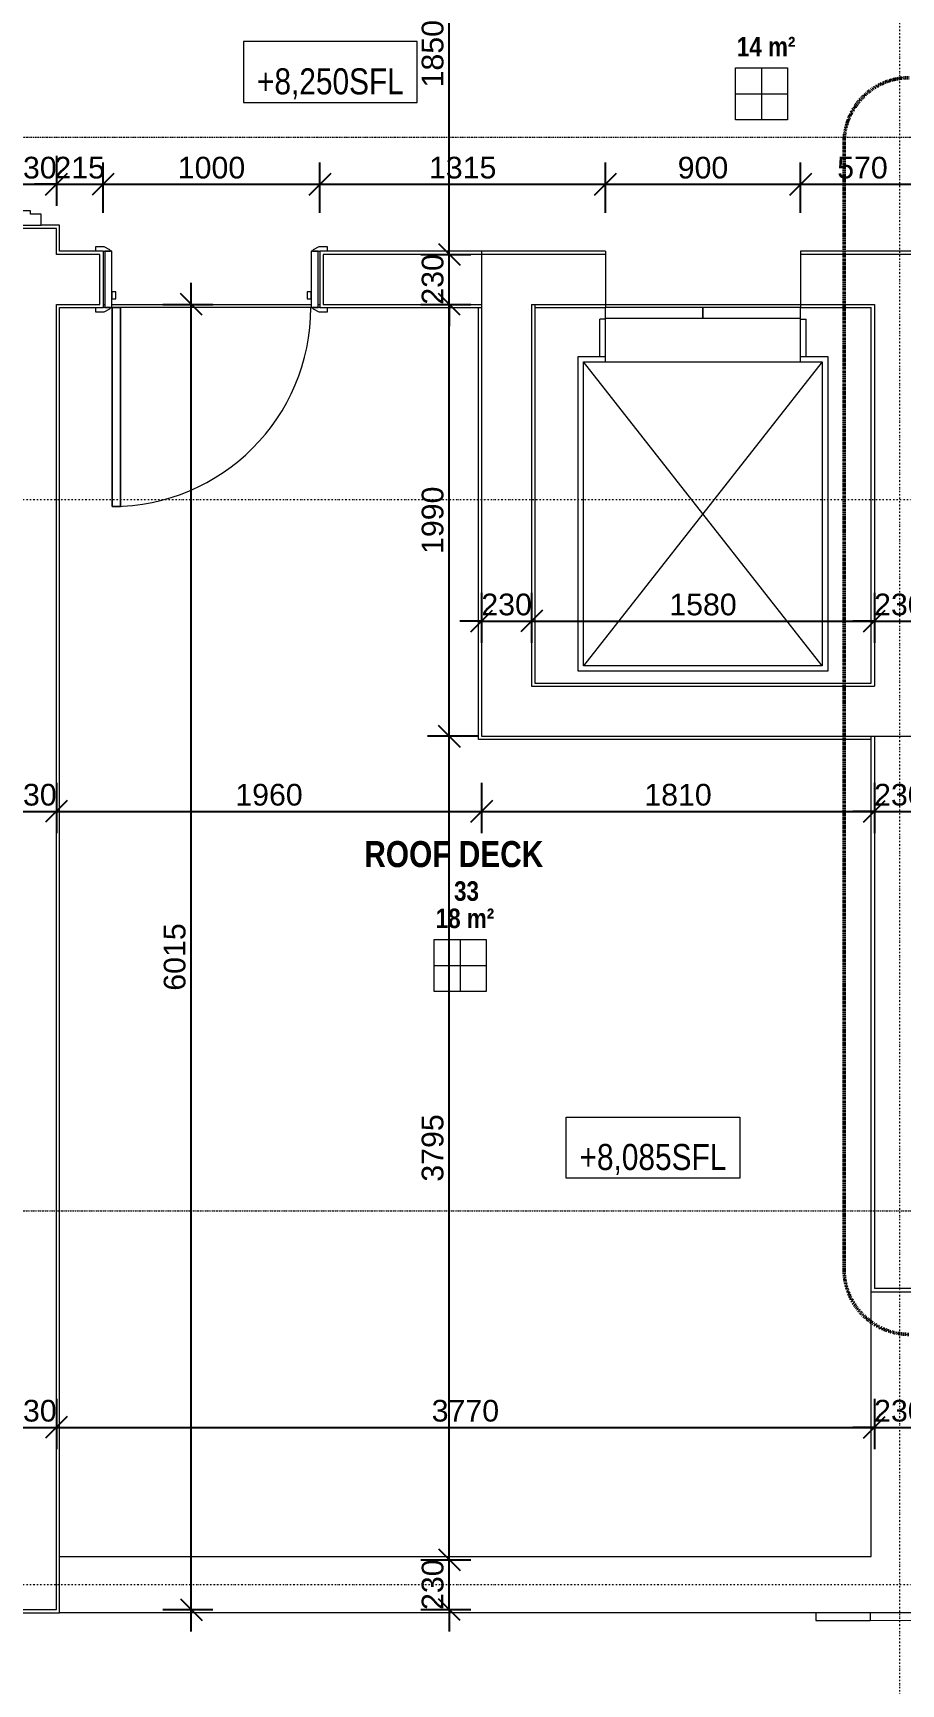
# Model space of a CAD drawing. Header units: millimetres. Extents: x -21051 to 202668, y -15646 to 13691.
# Drawn here: x 128774 to 132774, y -8752 to -1144 of the extents above; entities that cross this region are included whole.
import ezdxf

# ---------------------------------------------------------------- set-up
doc = ezdxf.new("R2010")
doc.units = ezdxf.units.MM
for name, pattern in [('Dash dot', [15.875, 6.35, -4.7625, 0, -4.7625]), ('TD_Callout Boundary', [4, 2, -2]), ('TD_Level Line', [8, 4, -2, 0, -2])]:
    doc.linetypes.add(name, pattern=pattern)
for name, color, linetype, lineweight in [('A-ANNO-DIMS', 211, 'Continuous', 9), ('A-ANNO-SYMB', 150, 'Continuous', 9), ('A-AREA-IDEN', 2, 'Continuous', 9), ('A-DETL-MBND', 5, 'Continuous', 5), ('A-DOOR', 31, 'Continuous', 5), ('A-DOOR-FRAM', 31, 'Continuous', 5), ('A-FLOR', 192, 'Continuous', 5), ('A-WALL', 113, 'Continuous', 5), ('G-ANNO-DIMS', 111, 'Continuous', 9), ('G-ANNO-SYMB', 111, 'Continuous', 9), ('I-WALL', 2, 'Continuous', 5), ('S-GRID', 1, 'Continuous', 9)]:
    doc.layers.add(name, color=color, linetype=linetype, lineweight=lineweight)
doc.layers.get('0').off()
doc.styles.add('Arial Narrow_1', font='ARIALN.TTF', dxfattribs={"height": 120})
doc.styles.add('Arial Narrow_B', font='ARIALNB.TTF', dxfattribs={"height": 90})
doc.styles.add('Arial Narrow_B_1', font='ARIALNB.TTF', dxfattribs={"height": 120})
doc.styles.add('Arial_3', font='arial.ttf', dxfattribs={"height": 100})
doc.dimstyles.new('Arial_1_0', dxfattribs={"dimscale": 304.8, "dimtxt": 102.02594, "dimasz": 0.328084, "dimexe": 0.328084, "dimexo": 0.0625, "dimgap": 0.082021, "dimtad": 1, "dimdec": 0, "dimzin": 0, "dimdsep": 46, "dimtxsty": 'Arial_3', "dimblk1": 'OBLIQUE', "dimblk2": 'OBLIQUE', "dimsah": 1, "dimcen": 0.09, "dimdle": 0.328084, "dimazin": 0, "dimtfac": 1, "dimtdec": 4, "dimtix": 1, "dimtmove": 0, "dimatfit": 3, "dimfxl": 0.492126, "dimfxlon": 1, "dimtvp": 1, "dimtolj": 1, "dimtzin": 0, "dimarcsym": 2})

# ---------------------------------------------------------------- blocks, each defined once
blk = doc.blocks.new('Lift Assembly - 8 Person-1265680-02_Pent floor')
at = {"layer": 'A-DETL-MBND'}
for p, q in [((-825, 1805), (325, 1805)), ((-825, 355), (-825, 1805)), ((-800, 1780), (300, 1780)), ((-800, 380), (-800, 1780)), ((-800, 380), (300, 1780)), ((-800, 1780), (300, 380)), ((300, 1780), (300, 380)), ((325, 1805), (325, 355)), ((-700, 355), (-825, 355)), ((300, 380), (-800, 380)), ((-725, 355), (-725, 183)), ((-700, 380), (-700, 183)), ((200, 380), (200, 183)), ((325, 355), (200, 355)), ((225, 355), (225, 183)), ((-700, 183), (-725, 183)), ((-700, 180), (-251, 180)), ((-700, 180), (-700, 130)), ((-251, 180), (-251, 130)), ((-249, 180), (200, 180)), ((-249, 180), (-249, 130)), ((200, 183), (225, 183)), ((200, 180), (200, 130))]:
    blk.add_line(p, q, dxfattribs=at)
blk = doc.blocks.new('Doors_IntSgl - 1000x2700mm-906797-02_Pent floor')
at = {"layer": 'A-DOOR'}
for p, q in [((420, 1046), (420, 130)), ((458, 1046), (420, 1046)), ((420, 130), (420, 1046)), ((420, 1046), (458, 1046)), ((458, 130), (458, 1046)), ((458, 1046), (458, 130)), ((-495, 150), (-535, 150)), ((-535, 150), (-535, 130)), ((-500, 130), (-465, 130)), ((-469, 136), (-495, 150)), ((420, 130), (458, 130)), ((458, 130), (420, 130)), ((465, 130), (500, 130)), ((495, 150), (469, 136)), ((535, 150), (495, 150)), ((535, 130), (535, 150)), ((-535, -130), (-535, -150)), ((-535, -150), (-495, -150)), ((-465, -130), (-500, -130)), ((-495, -150), (-469, -136)), ((500, -130), (465, -130)), ((469, -136), (495, -150)), ((495, -150), (535, -150)), ((535, -150), (535, -130))]:
    blk.add_line(p, q, dxfattribs=at)
for centre, radius, start, end in [((458, 130), 916, 90, 180), ((-473, 129), 8.06, 7.12502, 60.25512), ((-473, 129), 8.06, 7.12502, 60.25512), ((473, 129), 8.06, 119.74488, 172.87498), ((473, 129), 8.06, 119.74488, 172.87498), ((-473, -129), 8.06, 299.74488, 352.87498), ((473, -129), 8.06, 187.12502, 240.25512)]:
    blk.add_arc(centre, radius, start, end, dxfattribs=at)
at = {"layer": 'A-DOOR-FRAM'}
for p, q in [((-460, 130), (-492, 130)), ((-492, 130), (-492, -130)), ((-460, -130), (-460, 130)), ((-441, 90), (-460, 90)), ((-460, 90), (-460, 58)), ((-441, 58), (-441, 90)), ((460, 90), (441, 90)), ((441, 90), (441, 58)), ((460, 130), (460, -130)), ((492, 130), (460, 130)), ((460, 58), (460, 90)), ((492, -130), (492, 130)), ((-460, 58), (-441, 58)), ((441, 58), (460, 58)), ((-492, -130), (-460, -130)), ((460, -130), (492, -130))]:
    blk.add_line(p, q, dxfattribs=at)
blk = doc.blocks.new('M_Door-Passage-Uneven-Flush - 1350 x 2000mm-1230447-02_Pent floor')
at = {"layer": 'A-DOOR'}
for p, q in [((-750, 111.35), (-750, 1161.35)), ((-750, 1161.35), (-705, 1161.35)), ((-705, 1161.35), (-705, 111.35)), ((750, 561.35), (705, 561.35)), ((705, 561.35), (705, 111.35)), ((750, 111.35), (750, 561.35)), ((-705, 111.35), (-750, 111.35)), ((705, 111.35), (750, 111.35))]:
    blk.add_line(p, q, dxfattribs=at)
for centre, radius, start, end in [((-750, 111.35), 1050, 0, 90), ((750, 111.35), 450, 90, 180)]:
    blk.add_arc(centre, radius, start, end, dxfattribs=at)
at = {"layer": 'A-DOOR-FRAM'}
for p, q in [((-750, 111.35), (-800, 111.35)), ((-800, 111.35), (-800, -38.65)), ((-750, 61.5875), (-750, 111.35)), ((750, 111.35), (750, 61.5875)), ((800, 111.35), (750, 111.35)), ((800, -38.65), (800, 111.35)), ((-734.125, 61.5875), (-750, 61.5875)), ((-750, -38.65), (-750, 10.5625)), ((-750, 10.5625), (-734.125, 10.5625)), ((-734.125, 10.5625), (-734.125, 61.5875)), ((750, 61.5875), (734.125, 61.5875)), ((734.125, 61.5875), (734.125, 10.5625)), ((734.125, 10.5625), (750, 10.5625)), ((750, 10.5625), (750, -38.65)), ((-800, -38.65), (-750, -38.65)), ((750, -38.65), (800, -38.65))]:
    blk.add_line(p, q, dxfattribs=at)
blk = doc.blocks.new('brick facing edge - brick facing edge-1233025-02_Pent floor')
at = {"layer": 'A-WALL'}
for p, q in [((-8941.6, 462.4), (-8975.7, 461.3)), ((-8975.7, 461.3), (-8967.5, 211.4)), ((-8933.3, 212.6), (-8967.5, 211.4)), ((-8967.5, 211.4), (-8957.6, -88.4))]:
    blk.add_line(p, q, dxfattribs=at)
blk = doc.blocks.new('Room Tag B - Medium_rfaX - Name and Number-1261570-02_Pent floor')
at = {"layer": 'A-AREA-IDEN'}
for p, q in [((-2.752, -5.004), (-2.752, -2.604)), ((-2.752, -2.604), (-0.352, -2.604)), ((-1.552, -2.604), (-1.552, -5.004)), ((-0.352, -2.604), (-0.352, -5.004)), ((-2.752, -3.804), (-0.352, -3.804)), ((-0.352, -5.004), (-2.752, -5.004))]:
    blk.add_line(p, q, dxfattribs=at)
blk = doc.blocks.new('_Oblique')
at = {"color": 0, "linetype": 'ByBlock', "lineweight": -2}
blk.add_line((-0.5, -0.5), (0.5, 0.5), dxfattribs=at)
blk = doc.blocks.new('*D1449')
at = {"layer": 'A-ANNO-DIMS', "color": 0, "lineweight": -2, "transparency": 16777216}
for p, q in [((128651.6, -7438.2), (128651.6, -7669.2)), ((128881.6, -7438.2), (128881.6, -7669.2)), ((128651.6, -7569.2), (128551.6, -7569.2)), ((128651.6, -7569.2), (128881.6, -7569.2)), ((128881.6, -7569.2), (128981.6, -7569.2))]:
    blk.add_line(p, q, dxfattribs=at)
at = {"layer": 'Defpoints', "color": 0, "transparency": 16777216}
for p in [(128651.6, -7419.2), (128881.6, -7419.2), (128881.6, -7569.2)]:
    blk.add_point(p, dxfattribs=at)
at = {"layer": 'A-ANNO-DIMS', "color": 0, "lineweight": -2, "transparency": 16777216, "xscale": 100, "yscale": 100, "zscale": 100}
blk.add_blockref('_Oblique', (128651.6, -7569.2), dxfattribs=at)
at = {"layer": 'A-ANNO-DIMS', "color": 0, "lineweight": -2, "transparency": 16777216, "xscale": 100, "yscale": 100, "zscale": 100, "rotation": 180}
blk.add_blockref('_Oblique', (128881.6, -7569.2), dxfattribs=at)
at = {"layer": 'A-ANNO-DIMS', "color": 0, "transparency": 16777216, "insert": (128766.6, -7493.1), "char_height": 100, "width": 276.883, "attachment_point": 5, "style": 'Arial_3'}
blk.add_mtext('\\A1;230', dxfattribs=at)
blk = doc.blocks.new('*D1450')
at = {"layer": 'A-ANNO-DIMS', "color": 0, "lineweight": -2, "transparency": 16777216}
for p, q in [((128881.6, -7438.2), (128881.6, -7669.2)), ((132651.6, -7438.2), (132651.6, -7669.2)), ((128781.6, -7569.2), (132751.6, -7569.2))]:
    blk.add_line(p, q, dxfattribs=at)
at = {"layer": 'Defpoints', "color": 0, "transparency": 16777216}
for p in [(128881.6, -7419.2), (132651.6, -7419.2), (132651.6, -7569.2)]:
    blk.add_point(p, dxfattribs=at)
at = {"layer": 'A-ANNO-DIMS', "color": 0, "lineweight": -2, "transparency": 16777216, "xscale": 100, "yscale": 100, "zscale": 100, "rotation": 180}
blk.add_blockref('_Oblique', (128881.6, -7569.2), dxfattribs=at)
at = {"layer": 'A-ANNO-DIMS', "color": 0, "lineweight": -2, "transparency": 16777216, "xscale": 100, "yscale": 100, "zscale": 100}
blk.add_blockref('_Oblique', (132651.6, -7569.2), dxfattribs=at)
at = {"layer": 'A-ANNO-DIMS', "color": 0, "transparency": 16777216, "insert": (130766.6, -7493.1), "char_height": 100, "width": 369.177, "attachment_point": 5, "style": 'Arial_3'}
blk.add_mtext('\\A1;3770', dxfattribs=at)
blk = doc.blocks.new('*D1451')
at = {"layer": 'A-ANNO-DIMS', "color": 0, "lineweight": -2, "transparency": 16777216}
for p, q in [((132651.6, -7438.2), (132651.6, -7669.2)), ((132881.6, -7438.2), (132881.6, -7669.2)), ((132651.6, -7569.2), (132551.6, -7569.2)), ((132651.6, -7569.2), (132881.6, -7569.2)), ((132881.6, -7569.2), (132981.6, -7569.2))]:
    blk.add_line(p, q, dxfattribs=at)
at = {"layer": 'Defpoints', "color": 0, "transparency": 16777216}
for p in [(132651.6, -7419.2), (132881.6, -7419.2), (132881.6, -7569.2)]:
    blk.add_point(p, dxfattribs=at)
at = {"layer": 'A-ANNO-DIMS', "color": 0, "lineweight": -2, "transparency": 16777216, "xscale": 100, "yscale": 100, "zscale": 100}
blk.add_blockref('_Oblique', (132651.6, -7569.2), dxfattribs=at)
at = {"layer": 'A-ANNO-DIMS', "color": 0, "lineweight": -2, "transparency": 16777216, "xscale": 100, "yscale": 100, "zscale": 100, "rotation": 180}
blk.add_blockref('_Oblique', (132881.6, -7569.2), dxfattribs=at)
at = {"layer": 'A-ANNO-DIMS', "color": 0, "transparency": 16777216, "insert": (132766.6, -7493.1), "char_height": 100, "width": 276.883, "attachment_point": 5, "style": 'Arial_3'}
blk.add_mtext('\\A1;230', dxfattribs=at)
blk = doc.blocks.new('Spot Elevations - _-1243852-02_Pent floor')
at = {"layer": 'G-ANNO-DIMS'}
for p, q in [((-4, 0), (-4, 2.8125)), ((-4, 2.8125), (4, 2.8125)), ((4, 2.8125), (4, 0)), ((4, 0), (-4, 0))]:
    blk.add_line(p, q, dxfattribs=at)
blk = doc.blocks.new('*D1500')
at = {"layer": 'A-ANNO-DIMS', "color": 0, "lineweight": -2, "transparency": 16777216}
for p, q in [((130692, -8179.2), (130692, -8079.2)), ((130561.1, -8179.2), (130792, -8179.2)), ((130692, -8409.2), (130692, -8179.2)), ((130561.1, -8409.2), (130792, -8409.2)), ((130692, -8409.2), (130692, -8509.2))]:
    blk.add_line(p, q, dxfattribs=at)
at = {"layer": 'Defpoints', "color": 0, "transparency": 16777216}
for p in [(130542, -8179.2), (130692, -8179.2), (130542, -8409.2)]:
    blk.add_point(p, dxfattribs=at)
at = {"layer": 'A-ANNO-DIMS', "color": 0, "lineweight": -2, "transparency": 16777216, "xscale": 100, "yscale": 100, "zscale": 100}
for p, rotation in [((130692, -8179.2), 270), ((130692, -8409.2), 90)]:
    blk.add_blockref('_Oblique', p, dxfattribs=dict(at, rotation=rotation))
at = {"layer": 'A-ANNO-DIMS', "color": 0, "transparency": 16777216, "insert": (130616, -8294.2), "char_height": 100, "width": 276.883, "attachment_point": 5, "rotation": 90, "style": 'Arial_3'}
blk.add_mtext('\\A1;230', dxfattribs=at)
blk = doc.blocks.new('*D1501')
at = {"layer": 'A-ANNO-DIMS', "color": 0, "lineweight": -2, "transparency": 16777216}
for p, q in [((130692, -8279.2), (130692, -4284.2)), ((130823, -4384.2), (130592, -4384.2)), ((130561.1, -8179.2), (130792, -8179.2))]:
    blk.add_line(p, q, dxfattribs=at)
at = {"layer": 'Defpoints', "color": 0, "transparency": 16777216}
for p in [(130692, -4384.2), (130842, -4384.2), (130542, -8179.2)]:
    blk.add_point(p, dxfattribs=at)
at = {"layer": 'A-ANNO-DIMS', "color": 0, "lineweight": -2, "transparency": 16777216, "xscale": 100, "yscale": 100, "zscale": 100}
for p, rotation in [((130692, -4384.2), 90), ((130692, -8179.2), 270)]:
    blk.add_blockref('_Oblique', p, dxfattribs=dict(at, rotation=rotation))
at = {"layer": 'A-ANNO-DIMS', "color": 0, "transparency": 16777216, "insert": (130616, -6281.7), "char_height": 100, "width": 369.177, "attachment_point": 5, "rotation": 90, "style": 'Arial_3'}
blk.add_mtext('\\A1;3795', dxfattribs=at)
blk = doc.blocks.new('*D1502')
at = {"layer": 'A-ANNO-DIMS', "color": 0, "lineweight": -2, "transparency": 16777216}
for p, q in [((130692, -4484.2), (130692, -2294.2)), ((130561.1, -2394.2), (130792, -2394.2)), ((130823, -4384.2), (130592, -4384.2))]:
    blk.add_line(p, q, dxfattribs=at)
at = {"layer": 'Defpoints', "color": 0, "transparency": 16777216}
for p in [(130542, -2394.2), (130692, -2394.2), (130842, -4384.2)]:
    blk.add_point(p, dxfattribs=at)
at = {"layer": 'A-ANNO-DIMS', "color": 0, "lineweight": -2, "transparency": 16777216, "xscale": 100, "yscale": 100, "zscale": 100}
for p, rotation in [((130692, -2394.2), 90), ((130692, -4384.2), 270)]:
    blk.add_blockref('_Oblique', p, dxfattribs=dict(at, rotation=rotation))
at = {"layer": 'A-ANNO-DIMS', "color": 0, "transparency": 16777216, "insert": (130616, -3389.2), "char_height": 100, "width": 369.177, "attachment_point": 5, "rotation": 90, "style": 'Arial_3'}
blk.add_mtext('\\A1;1990', dxfattribs=at)
blk = doc.blocks.new('*D1503')
at = {"layer": 'A-ANNO-DIMS', "color": 0, "lineweight": -2, "transparency": 16777216}
for p, q in [((130692, -2164.2), (130692, -2064.2)), ((130561.1, -2164.2), (130792, -2164.2)), ((130692, -2394.2), (130692, -2164.2)), ((130561.1, -2394.2), (130792, -2394.2)), ((130692, -2394.2), (130692, -2494.2))]:
    blk.add_line(p, q, dxfattribs=at)
at = {"layer": 'Defpoints', "color": 0, "transparency": 16777216}
for p in [(130542, -2164.2), (130692, -2164.2), (130542, -2394.2)]:
    blk.add_point(p, dxfattribs=at)
at = {"layer": 'A-ANNO-DIMS', "color": 0, "lineweight": -2, "transparency": 16777216, "xscale": 100, "yscale": 100, "zscale": 100}
for p, rotation in [((130692, -2164.2), 270), ((130692, -2394.2), 90)]:
    blk.add_blockref('_Oblique', p, dxfattribs=dict(at, rotation=rotation))
at = {"layer": 'A-ANNO-DIMS', "color": 0, "transparency": 16777216, "insert": (130616, -2279.2), "char_height": 100, "width": 276.883, "attachment_point": 5, "rotation": 90, "style": 'Arial_3'}
blk.add_mtext('\\A1;230', dxfattribs=at)
blk = doc.blocks.new('*D1504')
at = {"layer": 'A-ANNO-DIMS', "color": 0, "lineweight": -2, "transparency": 16777216}
for p, q in [((130692, -2264.2), (130692, -214.2)), ((130561.1, -314.2), (130792, -314.2)), ((130561.1, -2164.2), (130792, -2164.2))]:
    blk.add_line(p, q, dxfattribs=at)
at = {"layer": 'Defpoints', "color": 0, "transparency": 16777216}
for p in [(130542, -314.2), (130692, -314.2), (130542, -2164.2)]:
    blk.add_point(p, dxfattribs=at)
at = {"layer": 'A-ANNO-DIMS', "color": 0, "lineweight": -2, "transparency": 16777216, "xscale": 100, "yscale": 100, "zscale": 100}
for p, rotation in [((130692, -314.2), 90), ((130692, -2164.2), 270)]:
    blk.add_blockref('_Oblique', p, dxfattribs=dict(at, rotation=rotation))
at = {"layer": 'A-ANNO-DIMS', "color": 0, "transparency": 16777216, "insert": (130616, -1239.2), "char_height": 100, "width": 369.177, "attachment_point": 5, "rotation": 90, "style": 'Arial_3'}
blk.add_mtext('\\A1;1850', dxfattribs=at)
blk = doc.blocks.new('*D1506')
at = {"layer": 'A-ANNO-DIMS', "color": 0, "lineweight": -2, "transparency": 16777216}
for p, q in [((129503.4, -8509.2), (129503.4, -2294.2)), ((129372.4, -2394.2), (129603.4, -2394.2)), ((129372.4, -8409.2), (129603.4, -8409.2))]:
    blk.add_line(p, q, dxfattribs=at)
at = {"layer": 'Defpoints', "color": 0, "transparency": 16777216}
for p in [(129353.4, -2394.2), (129503.4, -2394.2), (129353.4, -8409.2)]:
    blk.add_point(p, dxfattribs=at)
at = {"layer": 'A-ANNO-DIMS', "color": 0, "lineweight": -2, "transparency": 16777216, "xscale": 100, "yscale": 100, "zscale": 100}
for p, rotation in [((129503.4, -2394.2), 90), ((129503.4, -8409.2), 270)]:
    blk.add_blockref('_Oblique', p, dxfattribs=dict(at, rotation=rotation))
at = {"layer": 'A-ANNO-DIMS', "color": 0, "transparency": 16777216, "insert": (129427.3, -5401.7), "char_height": 100, "width": 369.177, "attachment_point": 5, "rotation": 90, "style": 'Arial_3'}
blk.add_mtext('\\A1;6015', dxfattribs=at)
blk = doc.blocks.new('*D1512')
at = {"layer": 'A-ANNO-DIMS', "color": 0, "lineweight": -2, "transparency": 16777216}
for p, q in [((128651.6, -4599.6), (128651.6, -4830.5)), ((128881.6, -4599.6), (128881.6, -4830.5)), ((128651.6, -4730.5), (128551.6, -4730.5)), ((128651.6, -4730.5), (128881.6, -4730.5)), ((128881.6, -4730.5), (128981.6, -4730.5))]:
    blk.add_line(p, q, dxfattribs=at)
at = {"layer": 'Defpoints', "color": 0, "transparency": 16777216}
for p in [(128651.6, -4580.5), (128881.6, -4580.5), (128881.6, -4730.5)]:
    blk.add_point(p, dxfattribs=at)
at = {"layer": 'A-ANNO-DIMS', "color": 0, "lineweight": -2, "transparency": 16777216, "xscale": 100, "yscale": 100, "zscale": 100}
blk.add_blockref('_Oblique', (128651.6, -4730.5), dxfattribs=at)
at = {"layer": 'A-ANNO-DIMS', "color": 0, "lineweight": -2, "transparency": 16777216, "xscale": 100, "yscale": 100, "zscale": 100, "rotation": 180}
blk.add_blockref('_Oblique', (128881.6, -4730.5), dxfattribs=at)
at = {"layer": 'A-ANNO-DIMS', "color": 0, "transparency": 16777216, "insert": (128766.6, -4654.5), "char_height": 100, "width": 276.883, "attachment_point": 5, "style": 'Arial_3'}
blk.add_mtext('\\A1;230', dxfattribs=at)
blk = doc.blocks.new('*D1513')
at = {"layer": 'A-ANNO-DIMS', "color": 0, "lineweight": -2, "transparency": 16777216}
for p, q in [((128881.6, -4599.6), (128881.6, -4830.5)), ((130841.6, -4599.6), (130841.6, -4830.5)), ((128781.6, -4730.5), (130941.6, -4730.5))]:
    blk.add_line(p, q, dxfattribs=at)
at = {"layer": 'Defpoints', "color": 0, "transparency": 16777216}
for p in [(128881.6, -4580.5), (130841.6, -4580.5), (130841.6, -4730.5)]:
    blk.add_point(p, dxfattribs=at)
at = {"layer": 'A-ANNO-DIMS', "color": 0, "lineweight": -2, "transparency": 16777216, "xscale": 100, "yscale": 100, "zscale": 100, "rotation": 180}
blk.add_blockref('_Oblique', (128881.6, -4730.5), dxfattribs=at)
at = {"layer": 'A-ANNO-DIMS', "color": 0, "lineweight": -2, "transparency": 16777216, "xscale": 100, "yscale": 100, "zscale": 100}
blk.add_blockref('_Oblique', (130841.6, -4730.5), dxfattribs=at)
at = {"layer": 'A-ANNO-DIMS', "color": 0, "transparency": 16777216, "insert": (129861.6, -4654.5), "char_height": 100, "width": 369.177, "attachment_point": 5, "style": 'Arial_3'}
blk.add_mtext('\\A1;1960', dxfattribs=at)
blk = doc.blocks.new('*D1514')
at = {"layer": 'A-ANNO-DIMS', "color": 0, "lineweight": -2, "transparency": 16777216}
for p, q in [((130841.6, -4599.6), (130841.6, -4830.5)), ((132651.6, -4599.6), (132651.6, -4830.5)), ((130741.6, -4730.5), (132751.6, -4730.5))]:
    blk.add_line(p, q, dxfattribs=at)
at = {"layer": 'Defpoints', "color": 0, "transparency": 16777216}
for p in [(130841.6, -4580.5), (132651.6, -4580.5), (132651.6, -4730.5)]:
    blk.add_point(p, dxfattribs=at)
at = {"layer": 'A-ANNO-DIMS', "color": 0, "lineweight": -2, "transparency": 16777216, "xscale": 100, "yscale": 100, "zscale": 100, "rotation": 180}
blk.add_blockref('_Oblique', (130841.6, -4730.5), dxfattribs=at)
at = {"layer": 'A-ANNO-DIMS', "color": 0, "lineweight": -2, "transparency": 16777216, "xscale": 100, "yscale": 100, "zscale": 100}
blk.add_blockref('_Oblique', (132651.6, -4730.5), dxfattribs=at)
at = {"layer": 'A-ANNO-DIMS', "color": 0, "transparency": 16777216, "insert": (131746.6, -4654.5), "char_height": 100, "width": 369.177, "attachment_point": 5, "style": 'Arial_3'}
blk.add_mtext('\\A1;1810', dxfattribs=at)
blk = doc.blocks.new('*D1515')
at = {"layer": 'A-ANNO-DIMS', "color": 0, "lineweight": -2, "transparency": 16777216}
for p, q in [((132651.6, -4599.6), (132651.6, -4830.5)), ((132881.6, -4599.6), (132881.6, -4830.5)), ((132651.6, -4730.5), (132551.6, -4730.5)), ((132651.6, -4730.5), (132881.6, -4730.5)), ((132881.6, -4730.5), (132981.6, -4730.5))]:
    blk.add_line(p, q, dxfattribs=at)
at = {"layer": 'Defpoints', "color": 0, "transparency": 16777216}
for p in [(132651.6, -4580.5), (132881.6, -4580.5), (132881.6, -4730.5)]:
    blk.add_point(p, dxfattribs=at)
at = {"layer": 'A-ANNO-DIMS', "color": 0, "lineweight": -2, "transparency": 16777216, "xscale": 100, "yscale": 100, "zscale": 100}
blk.add_blockref('_Oblique', (132651.6, -4730.5), dxfattribs=at)
at = {"layer": 'A-ANNO-DIMS', "color": 0, "lineweight": -2, "transparency": 16777216, "xscale": 100, "yscale": 100, "zscale": 100, "rotation": 180}
blk.add_blockref('_Oblique', (132881.6, -4730.5), dxfattribs=at)
at = {"layer": 'A-ANNO-DIMS', "color": 0, "transparency": 16777216, "insert": (132766.6, -4654.5), "char_height": 100, "width": 276.883, "attachment_point": 5, "style": 'Arial_3'}
blk.add_mtext('\\A1;230', dxfattribs=at)
blk = doc.blocks.new('*D1519')
at = {"layer": 'A-ANNO-DIMS', "color": 0, "lineweight": -2, "transparency": 16777216}
for p, q in [((128651.6, -1709.9), (128651.6, -1940.9)), ((128881.6, -1709.9), (128881.6, -1940.9)), ((128651.6, -1840.9), (128551.6, -1840.9)), ((128651.6, -1840.9), (128881.6, -1840.9)), ((128881.6, -1840.9), (128981.6, -1840.9))]:
    blk.add_line(p, q, dxfattribs=at)
at = {"layer": 'Defpoints', "color": 0, "transparency": 16777216}
for p in [(128651.6, -1690.9), (128881.6, -1690.9), (128881.6, -1840.9)]:
    blk.add_point(p, dxfattribs=at)
at = {"layer": 'A-ANNO-DIMS', "color": 0, "lineweight": -2, "transparency": 16777216, "xscale": 100, "yscale": 100, "zscale": 100}
blk.add_blockref('_Oblique', (128651.6, -1840.9), dxfattribs=at)
at = {"layer": 'A-ANNO-DIMS', "color": 0, "lineweight": -2, "transparency": 16777216, "xscale": 100, "yscale": 100, "zscale": 100, "rotation": 180}
blk.add_blockref('_Oblique', (128881.6, -1840.9), dxfattribs=at)
at = {"layer": 'A-ANNO-DIMS', "color": 0, "transparency": 16777216, "insert": (128766.6, -1764.8), "char_height": 100, "width": 276.883, "attachment_point": 5, "style": 'Arial_3'}
blk.add_mtext('\\A1;230', dxfattribs=at)
blk = doc.blocks.new('*D1520')
at = {"layer": 'A-ANNO-DIMS', "color": 0, "lineweight": -2, "transparency": 16777216}
for p, q in [((128881.6, -1709.9), (128881.6, -1940.9)), ((129096.6, -1971.8), (129096.6, -1740.9)), ((128881.6, -1840.9), (128781.6, -1840.9)), ((128881.6, -1840.9), (129096.6, -1840.9)), ((129096.6, -1840.9), (129196.6, -1840.9))]:
    blk.add_line(p, q, dxfattribs=at)
at = {"layer": 'Defpoints', "color": 0, "transparency": 16777216}
for p in [(128881.6, -1690.9), (129096.6, -1840.9), (129096.6, -1990.9)]:
    blk.add_point(p, dxfattribs=at)
at = {"layer": 'A-ANNO-DIMS', "color": 0, "lineweight": -2, "transparency": 16777216, "xscale": 100, "yscale": 100, "zscale": 100}
blk.add_blockref('_Oblique', (128881.6, -1840.9), dxfattribs=at)
at = {"layer": 'A-ANNO-DIMS', "color": 0, "lineweight": -2, "transparency": 16777216, "xscale": 100, "yscale": 100, "zscale": 100, "rotation": 180}
blk.add_blockref('_Oblique', (129096.6, -1840.9), dxfattribs=at)
at = {"layer": 'A-ANNO-DIMS', "color": 0, "transparency": 16777216, "insert": (128989.1, -1764.8), "char_height": 100, "width": 276.883, "attachment_point": 5, "style": 'Arial_3'}
blk.add_mtext('\\A1;215', dxfattribs=at)
blk = doc.blocks.new('*D1365')
at = {"layer": 'A-ANNO-DIMS', "color": 0, "lineweight": -2, "transparency": 16777216}
for p, q in [((129096.6, -1971.8), (129096.6, -1740.9)), ((130096.6, -1971.8), (130096.6, -1740.9)), ((128996.6, -1840.9), (130196.6, -1840.9))]:
    blk.add_line(p, q, dxfattribs=at)
at = {"layer": 'Defpoints', "color": 0, "transparency": 16777216}
for p in [(130096.6, -1840.9), (129096.6, -1990.9), (130096.6, -1990.9)]:
    blk.add_point(p, dxfattribs=at)
at = {"layer": 'A-ANNO-DIMS', "color": 0, "lineweight": -2, "transparency": 16777216, "xscale": 100, "yscale": 100, "zscale": 100, "rotation": 180}
blk.add_blockref('_Oblique', (129096.6, -1840.9), dxfattribs=at)
at = {"layer": 'A-ANNO-DIMS', "color": 0, "lineweight": -2, "transparency": 16777216, "xscale": 100, "yscale": 100, "zscale": 100}
blk.add_blockref('_Oblique', (130096.6, -1840.9), dxfattribs=at)
at = {"layer": 'A-ANNO-DIMS', "color": 0, "transparency": 16777216, "insert": (129596.6, -1764.8), "char_height": 100, "width": 369.177, "attachment_point": 5, "style": 'Arial_3'}
blk.add_mtext('\\A1;1000', dxfattribs=at)
blk = doc.blocks.new('*D1366')
at = {"layer": 'A-ANNO-DIMS', "color": 0, "lineweight": -2, "transparency": 16777216}
for p, q in [((130096.6, -1971.8), (130096.6, -1740.9)), ((131411.6, -1971.8), (131411.6, -1740.9)), ((129996.6, -1840.9), (131511.6, -1840.9))]:
    blk.add_line(p, q, dxfattribs=at)
at = {"layer": 'Defpoints', "color": 0, "transparency": 16777216}
for p in [(131411.6, -1840.9), (130096.6, -1990.9), (131411.6, -1990.9)]:
    blk.add_point(p, dxfattribs=at)
at = {"layer": 'A-ANNO-DIMS', "color": 0, "lineweight": -2, "transparency": 16777216, "xscale": 100, "yscale": 100, "zscale": 100, "rotation": 180}
blk.add_blockref('_Oblique', (130096.6, -1840.9), dxfattribs=at)
at = {"layer": 'A-ANNO-DIMS', "color": 0, "lineweight": -2, "transparency": 16777216, "xscale": 100, "yscale": 100, "zscale": 100}
blk.add_blockref('_Oblique', (131411.6, -1840.9), dxfattribs=at)
at = {"layer": 'A-ANNO-DIMS', "color": 0, "transparency": 16777216, "insert": (130754.1, -1764.8), "char_height": 100, "width": 369.177, "attachment_point": 5, "style": 'Arial_3'}
blk.add_mtext('\\A1;1315', dxfattribs=at)
blk = doc.blocks.new('*D1367')
at = {"layer": 'A-ANNO-DIMS', "color": 0, "lineweight": -2, "transparency": 16777216}
for p, q in [((131411.6, -1971.8), (131411.6, -1740.9)), ((132311.6, -1971.8), (132311.6, -1740.9)), ((131311.6, -1840.9), (132411.6, -1840.9))]:
    blk.add_line(p, q, dxfattribs=at)
at = {"layer": 'Defpoints', "color": 0, "transparency": 16777216}
for p in [(132311.6, -1840.9), (131411.6, -1990.9), (132311.6, -1990.9)]:
    blk.add_point(p, dxfattribs=at)
at = {"layer": 'A-ANNO-DIMS', "color": 0, "lineweight": -2, "transparency": 16777216, "xscale": 100, "yscale": 100, "zscale": 100, "rotation": 180}
blk.add_blockref('_Oblique', (131411.6, -1840.9), dxfattribs=at)
at = {"layer": 'A-ANNO-DIMS', "color": 0, "lineweight": -2, "transparency": 16777216, "xscale": 100, "yscale": 100, "zscale": 100}
blk.add_blockref('_Oblique', (132311.6, -1840.9), dxfattribs=at)
at = {"layer": 'A-ANNO-DIMS', "color": 0, "transparency": 16777216, "insert": (131861.6, -1764.8), "char_height": 100, "width": 276.883, "attachment_point": 5, "style": 'Arial_3'}
blk.add_mtext('\\A1;900', dxfattribs=at)
blk = doc.blocks.new('*D1368')
at = {"layer": 'A-ANNO-DIMS', "color": 0, "lineweight": -2, "transparency": 16777216}
for p, q in [((132311.6, -1971.8), (132311.6, -1740.9)), ((132881.6, -1971.8), (132881.6, -1740.9)), ((132211.6, -1840.9), (132981.6, -1840.9))]:
    blk.add_line(p, q, dxfattribs=at)
at = {"layer": 'Defpoints', "color": 0, "transparency": 16777216}
for p in [(132881.6, -1840.9), (132311.6, -1990.9), (132881.6, -1990.9)]:
    blk.add_point(p, dxfattribs=at)
at = {"layer": 'A-ANNO-DIMS', "color": 0, "lineweight": -2, "transparency": 16777216, "xscale": 100, "yscale": 100, "zscale": 100, "rotation": 180}
blk.add_blockref('_Oblique', (132311.6, -1840.9), dxfattribs=at)
at = {"layer": 'A-ANNO-DIMS', "color": 0, "lineweight": -2, "transparency": 16777216, "xscale": 100, "yscale": 100, "zscale": 100}
blk.add_blockref('_Oblique', (132881.6, -1840.9), dxfattribs=at)
at = {"layer": 'A-ANNO-DIMS', "color": 0, "transparency": 16777216, "insert": (132596.6, -1764.8), "char_height": 100, "width": 276.883, "attachment_point": 5, "style": 'Arial_3'}
blk.add_mtext('\\A1;570', dxfattribs=at)
blk = doc.blocks.new('*D1412')
at = {"layer": 'A-ANNO-DIMS', "color": 0, "lineweight": -2, "transparency": 16777216}
for p, q in [((130841.6, -3723), (130841.6, -3953.9)), ((131071.6, -3723), (131071.6, -3953.9)), ((130841.6, -3853.9), (130741.6, -3853.9)), ((130841.6, -3853.9), (131071.6, -3853.9)), ((131071.6, -3853.9), (131171.6, -3853.9))]:
    blk.add_line(p, q, dxfattribs=at)
at = {"layer": 'Defpoints', "color": 0, "transparency": 16777216}
for p in [(130841.6, -3703.9), (131071.6, -3703.9), (131071.6, -3853.9)]:
    blk.add_point(p, dxfattribs=at)
at = {"layer": 'A-ANNO-DIMS', "color": 0, "lineweight": -2, "transparency": 16777216, "xscale": 100, "yscale": 100, "zscale": 100}
blk.add_blockref('_Oblique', (130841.6, -3853.9), dxfattribs=at)
at = {"layer": 'A-ANNO-DIMS', "color": 0, "lineweight": -2, "transparency": 16777216, "xscale": 100, "yscale": 100, "zscale": 100, "rotation": 180}
blk.add_blockref('_Oblique', (131071.6, -3853.9), dxfattribs=at)
at = {"layer": 'A-ANNO-DIMS', "color": 0, "transparency": 16777216, "insert": (130956.6, -3777.8), "char_height": 100, "width": 276.883, "attachment_point": 5, "style": 'Arial_3'}
blk.add_mtext('\\A1;230', dxfattribs=at)
blk = doc.blocks.new('*D1413')
at = {"layer": 'A-ANNO-DIMS', "color": 0, "lineweight": -2, "transparency": 16777216}
for p, q in [((131071.6, -3723), (131071.6, -3953.9)), ((132651.6, -3723), (132651.6, -3953.9)), ((130971.6, -3853.9), (132751.6, -3853.9))]:
    blk.add_line(p, q, dxfattribs=at)
at = {"layer": 'Defpoints', "color": 0, "transparency": 16777216}
for p in [(131071.6, -3703.9), (132651.6, -3703.9), (132651.6, -3853.9)]:
    blk.add_point(p, dxfattribs=at)
at = {"layer": 'A-ANNO-DIMS', "color": 0, "lineweight": -2, "transparency": 16777216, "xscale": 100, "yscale": 100, "zscale": 100, "rotation": 180}
blk.add_blockref('_Oblique', (131071.6, -3853.9), dxfattribs=at)
at = {"layer": 'A-ANNO-DIMS', "color": 0, "lineweight": -2, "transparency": 16777216, "xscale": 100, "yscale": 100, "zscale": 100}
blk.add_blockref('_Oblique', (132651.6, -3853.9), dxfattribs=at)
at = {"layer": 'A-ANNO-DIMS', "color": 0, "transparency": 16777216, "insert": (131861.6, -3777.9), "char_height": 100, "width": 369.177, "attachment_point": 5, "style": 'Arial_3'}
blk.add_mtext('\\A1;1580', dxfattribs=at)
blk = doc.blocks.new('*D1414')
at = {"layer": 'A-ANNO-DIMS', "color": 0, "lineweight": -2, "transparency": 16777216}
for p, q in [((132651.6, -3723), (132651.6, -3953.9)), ((132881.6, -3723), (132881.6, -3953.9)), ((132651.6, -3853.9), (132551.6, -3853.9)), ((132651.6, -3853.9), (132881.6, -3853.9)), ((132881.6, -3853.9), (132981.6, -3853.9))]:
    blk.add_line(p, q, dxfattribs=at)
at = {"layer": 'Defpoints', "color": 0, "transparency": 16777216}
for p in [(132651.6, -3703.9), (132881.6, -3703.9), (132881.6, -3853.9)]:
    blk.add_point(p, dxfattribs=at)
at = {"layer": 'A-ANNO-DIMS', "color": 0, "lineweight": -2, "transparency": 16777216, "xscale": 100, "yscale": 100, "zscale": 100}
blk.add_blockref('_Oblique', (132651.6, -3853.9), dxfattribs=at)
at = {"layer": 'A-ANNO-DIMS', "color": 0, "lineweight": -2, "transparency": 16777216, "xscale": 100, "yscale": 100, "zscale": 100, "rotation": 180}
blk.add_blockref('_Oblique', (132881.6, -3853.9), dxfattribs=at)
at = {"layer": 'A-ANNO-DIMS', "color": 0, "transparency": 16777216, "insert": (132766.6, -3777.8), "char_height": 100, "width": 276.883, "attachment_point": 5, "style": 'Arial_3'}
blk.add_mtext('\\A1;230', dxfattribs=at)

msp = doc.modelspace()

# ---------------------------------------------------------------- linework, layer by layer
at = {"layer": 'A-ANNO-SYMB', "linetype": 'TD_Callout Boundary', "lineweight": 50}
msp.add_line((132511.9, -1649.6), (132511.9, -6840.6), dxfattribs=at)
for centre, start, end in [((132811.9, -1649.6), 90, 180), ((132811.9, -6840.6), 180, 270)]:
    msp.add_arc(centre, 300, start, end, dxfattribs=at)
at = {"layer": 'A-DETL-MBND'}
for p, q in [((129138.6, -2409.2), (129136.6, -2409.2)), ((130056.6, -2409.2), (129176.6, -2409.2)), ((132311.6, -2409.2), (131411.6, -2409.2))]:
    msp.add_line(p, q, dxfattribs=at)
at = {"layer": 'A-FLOR'}
for p, q in [((129096.6, -2394.2), (129104.6, -2394.2)), ((129136.6, -2394.2), (130056.6, -2394.2)), ((130088.6, -2394.2), (130096.6, -2394.2)), ((131411.6, -2394.2), (132311.6, -2394.2))]:
    msp.add_line(p, q, dxfattribs=at)
at = {"layer": 'A-WALL', "lineweight": 18}
for p, q in [((128881.6, -2044.2), (128651.6, -2044.2)), ((128881.6, -2164.2), (128881.6, -2044.2)), ((129081.6, -2164.2), (128881.6, -2164.2)), ((129081.6, -2394.2), (129081.6, -2164.2)), ((131411.6, -2164.2), (130111.6, -2164.2)), ((130111.6, -2164.2), (130111.6, -2394.2)), ((131411.6, -2149.2), (130826.6, -2149.2)), ((130841.6, -2149.2), (130841.6, -4384.2)), ((131411.6, -2149.2), (131411.6, -2409.2)), ((132896.6, -2149.2), (132311.6, -2149.2)), ((132311.6, -2149.2), (132311.6, -2409.2)), ((132881.6, -2164.2), (132311.6, -2164.2)), ((128881.6, -8409.2), (128881.6, -2394.2)), ((128881.6, -2394.2), (129081.6, -2394.2)), ((130111.6, -2394.2), (130841.6, -2394.2)), ((130826.6, -4399.2), (130826.6, -2409.2)), ((130826.6, -2409.2), (130841.6, -2409.2)), ((131071.6, -2394.2), (131411.6, -2394.2)), ((131071.6, -2394.2), (131071.6, -4154.2)), ((131086.6, -2394.2), (131086.6, -4139.2)), ((131086.6, -2409.2), (131411.6, -2409.2)), ((132311.6, -2394.2), (132651.6, -2394.2)), ((132311.6, -2409.2), (132636.6, -2409.2)), ((132636.6, -4139.2), (132636.6, -2409.2)), ((132651.6, -2394.2), (132651.6, -4154.2)), ((131071.6, -4154.2), (132651.6, -4154.2)), ((131086.6, -4139.2), (132636.6, -4139.2)), ((132636.6, -4399.2), (130826.6, -4399.2)), ((130841.6, -4384.2), (132896.6, -4384.2)), ((132636.6, -4399.2), (132636.6, -4384.2)), ((132651.6, -4384.2), (132651.6, -6929.2)), ((135636.6, -6929.2), (132651.6, -6929.2)), ((128566.6, -8409.2), (128881.6, -8409.2))]:
    msp.add_line(p, q, dxfattribs=at)
at = {"layer": 'G-ANNO-SYMB', "linetype": 'TD_Level Line', "lineweight": 18}
for p, q in [((143536.4, -1625.3), (114117.3, -1625.3)), ((114217.8, -6570.7), (143536.4, -6570.7))]:
    msp.add_line(p, q, dxfattribs=at)
at = {"layer": 'I-WALL', "lineweight": 18}
for p, q in [((128896.6, -2029.2), (128811.6, -2029.2)), ((128896.6, -2149.2), (128896.6, -2029.2)), ((129096.6, -2149.2), (128896.6, -2149.2)), ((129096.6, -2149.2), (129096.6, -2409.2)), ((130826.6, -2149.2), (130096.6, -2149.2)), ((130096.6, -2149.2), (130096.6, -2409.2)), ((128896.6, -8424.2), (128896.6, -2409.2)), ((128896.6, -2409.2), (129096.6, -2409.2)), ((130096.6, -2409.2), (130826.6, -2409.2)), ((132636.6, -6944.2), (132636.6, -4399.2)), ((132636.6, -6944.2), (135896.6, -6944.2)), ((128551.6, -8424.2), (128896.6, -8424.2))]:
    msp.add_line(p, q, dxfattribs=at)
at = {"layer": 'I-WALL'}
for p, q in [((132636.6, -8164.2), (132636.6, -6944.2)), ((128896.6, -8164.2), (132636.6, -8164.2)), ((132896.6, -8424.2), (128896.6, -8424.2))]:
    msp.add_line(p, q, dxfattribs=at)
at = {"layer": 'S-GRID', "linetype": 'Dash dot', "lineweight": 18}
for p, q in [((132766.6, 8999.9), (132766.6, -11369.2)), ((141737.6, -3294.2), (116963.2, -3294.2)), ((141737.6, -8294.2), (116963.2, -8294.2))]:
    msp.add_line(p, q, dxfattribs=at)

# ---------------------------------------------------------------- block references
at = {"layer": 'A-AREA-IDEN', "xscale": 99.99999999999994, "yscale": 99.99999999999994, "zscale": 99.99999999999994}
for p in [(132285.9, -1043.9), (130897.8, -5060.9)]:
    msp.add_blockref('Room Tag B - Medium_rfaX - Name and Number-1261570-02_Pent floor', p, dxfattribs=at)
at = {"layer": 'A-DETL-MBND', "rotation": 180}
msp.add_blockref('Lift Assembly - 8 Person-1265680-02_Pent floor', (131611.6, -2279.2), dxfattribs=at)
at = {"layer": 'A-DOOR'}
for name, p, rotation in [('M_Door-Passage-Uneven-Flush - 1350 x 2000mm-1230447-02_Pent floor', (128772.9, -1229.2), 90.00000000000007), ('Doors_IntSgl - 1000x2700mm-906797-02_Pent floor', (129596.6, -2279.2), 180)]:
    msp.add_blockref(name, p, dxfattribs=dict(at, rotation=rotation))
at = {"layer": 'A-WALL', "rotation": 88.11700695989701}
msp.add_blockref('brick facing edge - brick facing edge-1233025-02_Pent floor', (133137.6, 497.3), dxfattribs=at)
at = {"layer": 'G-ANNO-DIMS', "extrusion": (0, 0, -1), "xscale": 99.99999999999994, "yscale": 99.99999999999994, "zscale": 99.99999999999994}
msp.add_blockref('Spot Elevations - _-1243852-02_Pent floor', (-130144.7, -1463.5), dxfattribs=at)
at = {"layer": 'G-ANNO-DIMS', "xscale": 99.99999999999994, "yscale": 99.99999999999994, "zscale": 99.99999999999994}
msp.add_blockref('Spot Elevations - _-1243852-02_Pent floor', (131631.1, -6420.2), dxfattribs=at)

# ---------------------------------------------------------------- texts
at = {"layer": 'A-AREA-IDEN', "attachment_point": 1}
for s, insert, char_height, width, style in [('14 m²', (132018.1, -1161.7), 90, 328.692, 'Arial Narrow_B'), ('ROOF DECK', (130300.9, -4867.4), 120, 1066.244, 'Arial Narrow_B_1'), ('33', (130714.5, -5052.6), 90, 144.304, 'Arial Narrow_B'), ('18 m²', (130630, -5178.6), 90, 328.692, 'Arial Narrow_B')]:
    msp.add_mtext(s, dxfattribs=dict(at, insert=insert, char_height=char_height, width=width, style=style))
at = {"layer": 'G-ANNO-DIMS', "char_height": 120, "width": 812.014, "attachment_point": 1, "line_spacing_factor": 0.974696, "style": 'Arial Narrow_1'}
for s, insert in [('+8,250SFL', (129806.4, -1306.4)), ('+8,085SFL', (131292.7, -6263.2))]:
    msp.add_mtext(s, dxfattribs=dict(at, insert=insert))

# ---------------------------------------------------------------- dimensions: what is measured, and where the dimension line sits
at = {"layer": 'A-ANNO-DIMS'}
for base, p1, p2, override, picture, middle in [((130692, -314.2), (130542, -2164.2), (130542, -314.2), {"dimpost": '<>', "dimfxl": 1850}, '*D1504', (130616, -1239.2)), ((130692, -2164.2), (130542, -2394.2), (130542, -2164.2), {"dimpost": '<>', "dimfxl": 230}, '*D1503', (130616, -2279.2)), ((129503.4, -2394.2), (129353.4, -8409.2), (129353.4, -2394.2), {"dimpost": '<>', "dimfxl": 6015}, '*D1506', (129427.3, -5401.7)), ((130692, -2394.2), (130842, -4384.2), (130542, -2394.2), {"dimpost": '<>', "dimfxl": 2012.486025}, '*D1502', (130616, -3389.2)), ((130692, -4384.2), (130542, -8179.2), (130842, -4384.2), {"dimpost": '<>', "dimfxl": 3806.83924}, '*D1501', (130616, -6281.7)), ((130692, -8179.2), (130542, -8409.2), (130542, -8179.2), {"dimpost": '<>', "dimfxl": 230}, '*D1500', (130616, -8294.2))]:
    dim = msp.add_linear_dim(base=base, p1=p1, p2=p2, angle=90, dimstyle='Arial_1_0', override=override, dxfattribs=at)
    dim.commit()
    dim.dimension.update_dxf_attribs({"geometry": picture, "text_midpoint": middle})
for base, p1, p2, override, picture, middle in [((128881.6, -1840.9), (128651.6, -1690.9), (128881.6, -1690.9), {"dimpost": '<>', "dimfxl": 230}, '*D1519', (128766.6, -1764.8)), ((129096.6, -1840.9), (128881.6, -1690.9), (129096.6, -1990.9), {"dimpost": '<>', "dimfxl": 369.086711}, '*D1520', (128989.1, -1764.8)), ((130096.6, -1840.9), (129096.6, -1990.9), (130096.6, -1990.9), {"dimpost": '<>', "dimfxl": 1000}, '*D1365', (129596.6, -1764.8)), ((131411.6, -1840.9), (130096.6, -1990.9), (131411.6, -1990.9), {"dimpost": '<>', "dimfxl": 1315}, '*D1366', (130754.1, -1764.8)), ((132311.6, -1840.9), (131411.6, -1990.9), (132311.6, -1990.9), {"dimpost": '<>', "dimfxl": 900}, '*D1367', (131861.6, -1764.8)), ((132881.6, -1840.9), (132311.6, -1990.9), (132881.6, -1990.9), {"dimpost": '<>', "dimfxl": 570}, '*D1368', (132596.6, -1764.8)), ((131071.6, -3853.9), (130841.6, -3703.9), (131071.6, -3703.9), {"dimpost": '<>', "dimfxl": 230}, '*D1412', (130956.6, -3777.8)), ((132651.6, -3853.9), (131071.6, -3703.9), (132651.6, -3703.9), {"dimpost": '<>', "dimfxl": 1580}, '*D1413', (131861.6, -3777.9)), ((132881.6, -3853.9), (132651.6, -3703.9), (132881.6, -3703.9), {"dimpost": '<>', "dimfxl": 230}, '*D1414', (132766.6, -3777.8)), ((128881.6, -4730.5), (128651.6, -4580.5), (128881.6, -4580.5), {"dimpost": '<>', "dimfxl": 230}, '*D1512', (128766.6, -4654.5)), ((130841.6, -4730.5), (128881.6, -4580.5), (130841.6, -4580.5), {"dimpost": '<>', "dimfxl": 1960}, '*D1513', (129861.6, -4654.5)), ((132651.6, -4730.5), (130841.6, -4580.5), (132651.6, -4580.5), {"dimpost": '<>', "dimfxl": 1810}, '*D1514', (131746.6, -4654.5)), ((132881.6, -4730.5), (132651.6, -4580.5), (132881.6, -4580.5), {"dimpost": '<>', "dimfxl": 230}, '*D1515', (132766.6, -4654.5)), ((128881.6, -7569.2), (128651.6, -7419.2), (128881.6, -7419.2), {"dimpost": '<>', "dimfxl": 230}, '*D1449', (128766.6, -7493.1)), ((132651.6, -7569.2), (128881.6, -7419.2), (132651.6, -7419.2), {"dimpost": '<>', "dimfxl": 3770}, '*D1450', (130766.6, -7493.1)), ((132881.6, -7569.2), (132651.6, -7419.2), (132881.6, -7419.2), {"dimpost": '<>', "dimfxl": 230}, '*D1451', (132766.6, -7493.1))]:
    dim = msp.add_linear_dim(base=base, p1=p1, p2=p2, dimstyle='Arial_1_0', override=override, dxfattribs=at)
    dim.commit()
    dim.dimension.update_dxf_attribs({"geometry": picture, "text_midpoint": middle})

doc.saveas('drawing.dxf')
